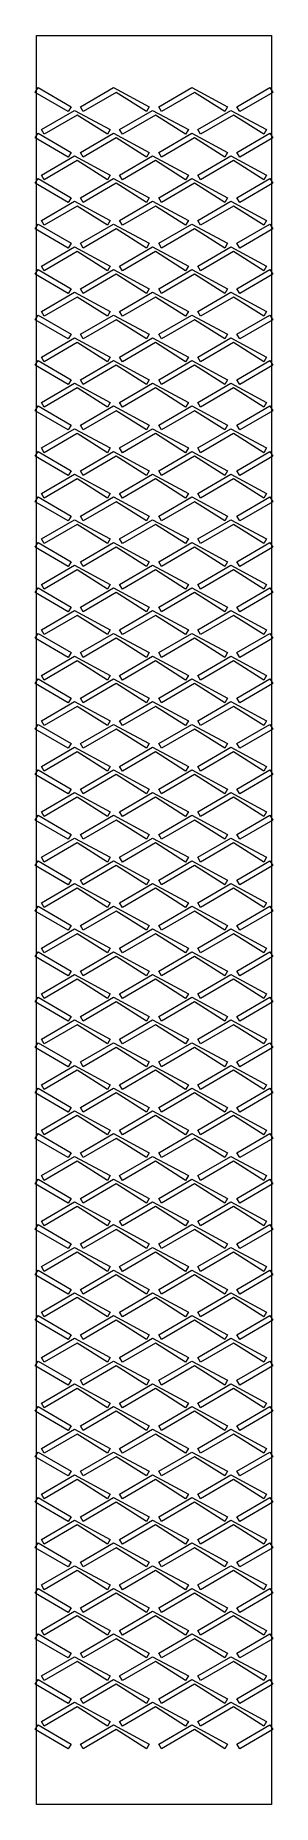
# Model space of a CAD drawing. Header units: metres. Extents: x 0 to 22, y 0 to 162.
import ezdxf

# ---------------------------------------------------------------- set-up
doc = ezdxf.new("R2010")
doc.units = ezdxf.units.M
doc.layers.add('TOP', color=1, linetype='Continuous', lineweight=0)

msp = doc.modelspace()

# ---------------------------------------------------------------- linework, layer by layer
at = {"layer": 'TOP'}
for p, q in [((-0.13, 156.78), (0.13, 157.22)), ((0.13, 157.22), (3.16, 155.46)), ((4.02, 155.46), (7.05, 157.22)), ((7.05, 157.22), (10.34, 155.46)), ((11.2, 155.46), (14.23, 157.22)), ((14.23, 157.22), (17.52, 155.46)), ((18.38, 155.46), (21.41, 157.22)), ((21.41, 157.22), (21.67, 156.78)), ((2.9, 155.02), (-0.13, 156.78)), ((7.31, 156.78), (4.28, 155.02)), ((10.08, 155.02), (7.31, 156.78)), ((14.49, 156.78), (11.46, 155.02)), ((17.26, 155.02), (14.49, 156.78)), ((21.67, 156.78), (18.64, 155.02)), ((0.43, 153.38), (3.46, 155.13)), ((3.72, 154.7), (0.69, 152.94)), ((3.16, 155.46), (2.9, 155.02)), ((3.46, 155.13), (6.75, 153.38)), ((6.49, 152.94), (3.72, 154.7)), ((4.28, 155.02), (4.02, 155.46)), ((7.61, 153.38), (10.64, 155.13)), ((10.9, 154.7), (7.87, 152.94)), ((10.34, 155.46), (10.08, 155.02)), ((10.64, 155.13), (13.93, 153.38)), ((13.67, 152.94), (10.9, 154.7)), ((11.46, 155.02), (11.2, 155.46)), ((14.79, 153.38), (17.82, 155.13)), ((18.08, 154.7), (15.05, 152.94)), ((17.52, 155.46), (17.26, 155.02)), ((17.82, 155.13), (21.11, 153.38)), ((20.85, 152.94), (18.08, 154.7)), ((18.64, 155.02), (18.38, 155.46)), ((-0.13, 152.62), (0.13, 153.05)), ((2.9, 150.86), (-0.13, 152.62)), ((0.13, 153.05), (3.16, 151.29)), ((0.69, 152.94), (0.43, 153.38)), ((4.02, 151.29), (7.05, 153.05)), ((7.31, 152.62), (4.28, 150.86)), ((6.75, 153.38), (6.49, 152.94)), ((7.05, 153.05), (10.34, 151.29)), ((10.08, 150.86), (7.31, 152.62)), ((7.87, 152.94), (7.61, 153.38)), ((11.2, 151.29), (14.23, 153.05)), ((14.49, 152.62), (11.46, 150.86)), ((13.93, 153.38), (13.67, 152.94)), ((14.23, 153.05), (17.52, 151.29)), ((17.26, 150.86), (14.49, 152.62)), ((15.05, 152.94), (14.79, 153.38)), ((18.38, 151.29), (21.41, 153.05)), ((21.67, 152.62), (18.64, 150.86)), ((21.11, 153.38), (20.85, 152.94)), ((21.41, 153.05), (21.67, 152.62)), ((0.43, 149.21), (3.46, 150.97)), ((3.16, 151.29), (2.9, 150.86)), ((3.46, 150.97), (6.75, 149.21)), ((4.28, 150.86), (4.02, 151.29)), ((7.61, 149.21), (10.64, 150.97)), ((10.34, 151.29), (10.08, 150.86)), ((10.64, 150.97), (13.93, 149.21)), ((11.46, 150.86), (11.2, 151.29)), ((14.79, 149.21), (17.82, 150.97)), ((17.52, 151.29), (17.26, 150.86)), ((17.82, 150.97), (21.11, 149.21)), ((18.64, 150.86), (18.38, 151.29)), ((0.69, 148.78), (0.43, 149.21)), ((3.72, 150.54), (0.69, 148.78)), ((6.49, 148.78), (3.72, 150.54)), ((6.75, 149.21), (6.49, 148.78)), ((7.87, 148.78), (7.61, 149.21)), ((10.9, 150.54), (7.87, 148.78)), ((13.67, 148.78), (10.9, 150.54)), ((13.93, 149.21), (13.67, 148.78)), ((15.05, 148.78), (14.79, 149.21)), ((18.08, 150.54), (15.05, 148.78)), ((20.85, 148.78), (18.08, 150.54)), ((21.11, 149.21), (20.85, 148.78)), ((-0.13, 148.46), (0.13, 148.89)), ((2.9, 146.7), (-0.13, 148.46)), ((0.13, 148.89), (3.16, 147.13)), ((4.02, 147.13), (7.05, 148.89)), ((7.31, 148.46), (4.28, 146.7)), ((7.05, 148.89), (10.34, 147.13)), ((10.08, 146.7), (7.31, 148.46)), ((11.2, 147.13), (14.23, 148.89)), ((14.49, 148.46), (11.46, 146.7)), ((14.23, 148.89), (17.52, 147.13)), ((17.26, 146.7), (14.49, 148.46)), ((18.38, 147.13), (21.41, 148.89)), ((21.67, 148.46), (18.64, 146.7)), ((21.41, 148.89), (21.67, 148.46)), ((0.43, 145.05), (3.46, 146.81)), ((3.72, 146.37), (0.69, 144.61)), ((3.16, 147.13), (2.9, 146.7)), ((3.46, 146.81), (6.75, 145.05)), ((6.49, 144.61), (3.72, 146.37)), ((4.28, 146.7), (4.02, 147.13)), ((7.61, 145.05), (10.64, 146.81)), ((10.9, 146.37), (7.87, 144.61)), ((10.34, 147.13), (10.08, 146.7)), ((10.64, 146.81), (13.93, 145.05)), ((13.67, 144.61), (10.9, 146.37)), ((11.46, 146.7), (11.2, 147.13)), ((14.79, 145.05), (17.82, 146.81)), ((18.08, 146.37), (15.05, 144.61)), ((17.52, 147.13), (17.26, 146.7)), ((17.82, 146.81), (21.11, 145.05)), ((20.85, 144.61), (18.08, 146.37)), ((18.64, 146.7), (18.38, 147.13)), ((-0.13, 144.29), (0.13, 144.72)), ((2.9, 142.53), (-0.13, 144.29)), ((0.13, 144.72), (3.16, 142.96)), ((0.69, 144.61), (0.43, 145.05)), ((4.02, 142.96), (7.05, 144.72)), ((7.31, 144.29), (4.28, 142.53)), ((6.75, 145.05), (6.49, 144.61)), ((7.05, 144.72), (10.34, 142.96)), ((10.08, 142.53), (7.31, 144.29)), ((7.87, 144.61), (7.61, 145.05)), ((11.2, 142.96), (14.23, 144.72)), ((14.49, 144.29), (11.46, 142.53)), ((13.93, 145.05), (13.67, 144.61)), ((14.23, 144.72), (17.52, 142.96)), ((17.26, 142.53), (14.49, 144.29)), ((15.05, 144.61), (14.79, 145.05)), ((18.38, 142.96), (21.41, 144.72)), ((21.67, 144.29), (18.64, 142.53)), ((21.11, 145.05), (20.85, 144.61)), ((21.41, 144.72), (21.67, 144.29)), ((0.43, 140.88), (3.46, 142.64)), ((3.16, 142.96), (2.9, 142.53)), ((3.46, 142.64), (6.75, 140.88)), ((4.28, 142.53), (4.02, 142.96)), ((7.61, 140.88), (10.64, 142.64)), ((10.34, 142.96), (10.08, 142.53)), ((10.64, 142.64), (13.93, 140.88)), ((11.46, 142.53), (11.2, 142.96)), ((14.79, 140.88), (17.82, 142.64)), ((17.52, 142.96), (17.26, 142.53)), ((17.82, 142.64), (21.11, 140.88)), ((18.64, 142.53), (18.38, 142.96)), ((3.72, 142.21), (0.69, 140.45)), ((6.49, 140.45), (3.72, 142.21)), ((10.9, 142.21), (7.87, 140.45)), ((13.67, 140.45), (10.9, 142.21)), ((18.08, 142.21), (15.05, 140.45)), ((20.85, 140.45), (18.08, 142.21)), ((-0.13, 140.13), (0.13, 140.56)), ((2.9, 138.37), (-0.13, 140.13)), ((0.13, 140.56), (3.16, 138.8)), ((0.69, 140.45), (0.43, 140.88)), ((4.02, 138.8), (7.05, 140.56)), ((7.31, 140.13), (4.28, 138.37)), ((6.75, 140.88), (6.49, 140.45)), ((7.05, 140.56), (10.34, 138.8)), ((10.08, 138.37), (7.31, 140.13)), ((7.87, 140.45), (7.61, 140.88)), ((11.2, 138.8), (14.23, 140.56)), ((14.49, 140.13), (11.46, 138.37)), ((13.93, 140.88), (13.67, 140.45)), ((14.23, 140.56), (17.52, 138.8)), ((17.26, 138.37), (14.49, 140.13)), ((15.05, 140.45), (14.79, 140.88)), ((18.38, 138.8), (21.41, 140.56)), ((21.67, 140.13), (18.64, 138.37)), ((21.11, 140.88), (20.85, 140.45)), ((21.41, 140.56), (21.67, 140.13)), ((0.43, 136.72), (3.46, 138.48)), ((3.72, 138.04), (0.69, 136.29)), ((3.16, 138.8), (2.9, 138.37)), ((3.46, 138.48), (6.75, 136.72)), ((6.49, 136.29), (3.72, 138.04)), ((4.28, 138.37), (4.02, 138.8)), ((7.61, 136.72), (10.64, 138.48)), ((10.9, 138.04), (7.87, 136.29)), ((10.34, 138.8), (10.08, 138.37)), ((10.64, 138.48), (13.93, 136.72)), ((13.67, 136.29), (10.9, 138.04)), ((11.46, 138.37), (11.2, 138.8)), ((14.79, 136.72), (17.82, 138.48)), ((18.08, 138.04), (15.05, 136.29)), ((17.52, 138.8), (17.26, 138.37)), ((17.82, 138.48), (21.11, 136.72)), ((20.85, 136.29), (18.08, 138.04)), ((18.64, 138.37), (18.38, 138.8)), ((-0.13, 135.96), (0.13, 136.39)), ((0.13, 136.39), (3.16, 134.64)), ((0.69, 136.29), (0.43, 136.72)), ((4.02, 134.64), (7.05, 136.39)), ((6.75, 136.72), (6.49, 136.29)), ((7.05, 136.39), (10.34, 134.64)), ((7.87, 136.29), (7.61, 136.72)), ((11.2, 134.64), (14.23, 136.39)), ((13.93, 136.72), (13.67, 136.29)), ((14.23, 136.39), (17.52, 134.64)), ((15.05, 136.29), (14.79, 136.72)), ((18.38, 134.64), (21.41, 136.39)), ((21.11, 136.72), (20.85, 136.29)), ((21.41, 136.39), (21.67, 135.96)), ((2.9, 134.2), (-0.13, 135.96)), ((3.16, 134.64), (2.9, 134.2)), ((4.28, 134.2), (4.02, 134.64)), ((7.31, 135.96), (4.28, 134.2)), ((10.08, 134.2), (7.31, 135.96)), ((10.34, 134.64), (10.08, 134.2)), ((11.46, 134.2), (11.2, 134.64)), ((14.49, 135.96), (11.46, 134.2)), ((17.26, 134.2), (14.49, 135.96)), ((17.52, 134.64), (17.26, 134.2)), ((18.64, 134.2), (18.38, 134.64)), ((21.67, 135.96), (18.64, 134.2)), ((0.43, 132.55), (3.46, 134.31)), ((3.72, 133.88), (0.69, 132.12)), ((3.46, 134.31), (6.75, 132.55)), ((6.49, 132.12), (3.72, 133.88)), ((7.61, 132.55), (10.64, 134.31)), ((10.9, 133.88), (7.87, 132.12)), ((10.64, 134.31), (13.93, 132.55)), ((13.67, 132.12), (10.9, 133.88)), ((14.79, 132.55), (17.82, 134.31)), ((18.08, 133.88), (15.05, 132.12)), ((17.82, 134.31), (21.11, 132.55)), ((20.85, 132.12), (18.08, 133.88)), ((-0.13, 131.8), (0.13, 132.23)), ((2.9, 130.04), (-0.13, 131.8)), ((0.13, 132.23), (3.16, 130.47)), ((0.69, 132.12), (0.43, 132.55)), ((4.02, 130.47), (7.05, 132.23)), ((7.31, 131.8), (4.28, 130.04)), ((6.75, 132.55), (6.49, 132.12)), ((7.05, 132.23), (10.34, 130.47)), ((10.08, 130.04), (7.31, 131.8)), ((7.87, 132.12), (7.61, 132.55)), ((11.2, 130.47), (14.23, 132.23)), ((14.49, 131.8), (11.46, 130.04)), ((13.93, 132.55), (13.67, 132.12)), ((14.23, 132.23), (17.52, 130.47)), ((17.26, 130.04), (14.49, 131.8)), ((15.05, 132.12), (14.79, 132.55)), ((18.38, 130.47), (21.41, 132.23)), ((21.67, 131.8), (18.64, 130.04)), ((21.11, 132.55), (20.85, 132.12)), ((21.41, 132.23), (21.67, 131.8)), ((0.43, 128.39), (3.46, 130.15)), ((3.72, 129.72), (0.69, 127.96)), ((3.16, 130.47), (2.9, 130.04)), ((3.46, 130.15), (6.75, 128.39)), ((6.49, 127.96), (3.72, 129.72)), ((4.28, 130.04), (4.02, 130.47)), ((7.61, 128.39), (10.64, 130.15)), ((10.9, 129.72), (7.87, 127.96)), ((10.34, 130.47), (10.08, 130.04)), ((10.64, 130.15), (13.93, 128.39)), ((13.67, 127.96), (10.9, 129.72)), ((11.46, 130.04), (11.2, 130.47)), ((14.79, 128.39), (17.82, 130.15)), ((18.08, 129.72), (15.05, 127.96)), ((17.52, 130.47), (17.26, 130.04)), ((17.82, 130.15), (21.11, 128.39)), ((20.85, 127.96), (18.08, 129.72)), ((18.64, 130.04), (18.38, 130.47)), ((-0.13, 127.63), (0.13, 128.07)), ((0.13, 128.07), (3.16, 126.31)), ((0.69, 127.96), (0.43, 128.39)), ((4.02, 126.31), (7.05, 128.07)), ((6.75, 128.39), (6.49, 127.96)), ((7.05, 128.07), (10.34, 126.31)), ((7.87, 127.96), (7.61, 128.39)), ((11.2, 126.31), (14.23, 128.07)), ((13.93, 128.39), (13.67, 127.96)), ((14.23, 128.07), (17.52, 126.31)), ((15.05, 127.96), (14.79, 128.39)), ((18.38, 126.31), (21.41, 128.07)), ((21.11, 128.39), (20.85, 127.96)), ((21.41, 128.07), (21.67, 127.63)), ((2.9, 125.87), (-0.13, 127.63)), ((7.31, 127.63), (4.28, 125.87)), ((10.08, 125.87), (7.31, 127.63)), ((14.49, 127.63), (11.46, 125.87)), ((17.26, 125.87), (14.49, 127.63)), ((21.67, 127.63), (18.64, 125.87)), ((0.43, 124.22), (3.46, 125.98)), ((3.72, 125.55), (0.69, 123.79)), ((3.16, 126.31), (2.9, 125.87)), ((3.46, 125.98), (6.75, 124.22)), ((6.49, 123.79), (3.72, 125.55)), ((4.28, 125.87), (4.02, 126.31)), ((7.61, 124.22), (10.64, 125.98)), ((10.9, 125.55), (7.87, 123.79)), ((10.34, 126.31), (10.08, 125.87)), ((10.64, 125.98), (13.93, 124.22)), ((13.67, 123.79), (10.9, 125.55)), ((11.46, 125.87), (11.2, 126.31)), ((14.79, 124.22), (17.82, 125.98)), ((18.08, 125.55), (15.05, 123.79)), ((17.52, 126.31), (17.26, 125.87)), ((17.82, 125.98), (21.11, 124.22)), ((20.85, 123.79), (18.08, 125.55)), ((18.64, 125.87), (18.38, 126.31)), ((-0.13, 123.47), (0.13, 123.9)), ((2.9, 121.71), (-0.13, 123.47)), ((0.13, 123.9), (3.16, 122.14)), ((0.69, 123.79), (0.43, 124.22)), ((4.02, 122.14), (7.05, 123.9)), ((7.31, 123.47), (4.28, 121.71)), ((6.75, 124.22), (6.49, 123.79)), ((7.05, 123.9), (10.34, 122.14)), ((10.08, 121.71), (7.31, 123.47)), ((7.87, 123.79), (7.61, 124.22)), ((11.2, 122.14), (14.23, 123.9)), ((14.49, 123.47), (11.46, 121.71)), ((13.93, 124.22), (13.67, 123.79)), ((14.23, 123.9), (17.52, 122.14)), ((17.26, 121.71), (14.49, 123.47)), ((15.05, 123.79), (14.79, 124.22)), ((18.38, 122.14), (21.41, 123.9)), ((21.67, 123.47), (18.64, 121.71)), ((21.11, 124.22), (20.85, 123.79)), ((21.41, 123.9), (21.67, 123.47)), ((0.43, 120.06), (3.46, 121.82)), ((3.16, 122.14), (2.9, 121.71)), ((3.46, 121.82), (6.75, 120.06)), ((4.28, 121.71), (4.02, 122.14)), ((7.61, 120.06), (10.64, 121.82)), ((10.34, 122.14), (10.08, 121.71)), ((10.64, 121.82), (13.93, 120.06)), ((11.46, 121.71), (11.2, 122.14)), ((14.79, 120.06), (17.82, 121.82)), ((17.52, 122.14), (17.26, 121.71)), ((17.82, 121.82), (21.11, 120.06)), ((18.64, 121.71), (18.38, 122.14)), ((0.69, 119.63), (0.43, 120.06)), ((3.72, 121.39), (0.69, 119.63)), ((6.49, 119.63), (3.72, 121.39)), ((6.75, 120.06), (6.49, 119.63)), ((7.87, 119.63), (7.61, 120.06)), ((10.9, 121.39), (7.87, 119.63)), ((13.67, 119.63), (10.9, 121.39)), ((13.93, 120.06), (13.67, 119.63)), ((15.05, 119.63), (14.79, 120.06)), ((18.08, 121.39), (15.05, 119.63)), ((20.85, 119.63), (18.08, 121.39)), ((21.11, 120.06), (20.85, 119.63)), ((-0.13, 119.3), (0.13, 119.74)), ((2.9, 117.55), (-0.13, 119.3)), ((0.13, 119.74), (3.16, 117.98)), ((4.02, 117.98), (7.05, 119.74)), ((7.31, 119.3), (4.28, 117.55)), ((7.05, 119.74), (10.34, 117.98)), ((10.08, 117.55), (7.31, 119.3)), ((11.2, 117.98), (14.23, 119.74)), ((14.49, 119.3), (11.46, 117.55)), ((14.23, 119.74), (17.52, 117.98)), ((17.26, 117.55), (14.49, 119.3)), ((18.38, 117.98), (21.41, 119.74)), ((21.67, 119.3), (18.64, 117.55)), ((21.41, 119.74), (21.67, 119.3)), ((0.43, 115.9), (3.46, 117.65)), ((3.72, 117.22), (0.69, 115.46)), ((3.16, 117.98), (2.9, 117.55)), ((3.46, 117.65), (6.75, 115.9)), ((6.49, 115.46), (3.72, 117.22)), ((4.28, 117.55), (4.02, 117.98)), ((7.61, 115.9), (10.64, 117.65)), ((10.9, 117.22), (7.87, 115.46)), ((10.34, 117.98), (10.08, 117.55)), ((10.64, 117.65), (13.93, 115.9)), ((13.67, 115.46), (10.9, 117.22)), ((11.46, 117.55), (11.2, 117.98)), ((14.79, 115.9), (17.82, 117.65)), ((18.08, 117.22), (15.05, 115.46)), ((17.52, 117.98), (17.26, 117.55)), ((17.82, 117.65), (21.11, 115.9)), ((20.85, 115.46), (18.08, 117.22)), ((18.64, 117.55), (18.38, 117.98)), ((-0.13, 115.14), (0.13, 115.57)), ((2.9, 113.38), (-0.13, 115.14)), ((0.13, 115.57), (3.16, 113.81)), ((0.69, 115.46), (0.43, 115.9)), ((4.02, 113.81), (7.05, 115.57)), ((7.31, 115.14), (4.28, 113.38)), ((6.75, 115.9), (6.49, 115.46)), ((7.05, 115.57), (10.34, 113.81)), ((10.08, 113.38), (7.31, 115.14)), ((7.87, 115.46), (7.61, 115.9)), ((11.2, 113.81), (14.23, 115.57)), ((14.49, 115.14), (11.46, 113.38)), ((13.93, 115.9), (13.67, 115.46)), ((14.23, 115.57), (17.52, 113.81)), ((17.26, 113.38), (14.49, 115.14)), ((15.05, 115.46), (14.79, 115.9)), ((18.38, 113.81), (21.41, 115.57)), ((21.67, 115.14), (18.64, 113.38)), ((21.11, 115.9), (20.85, 115.46)), ((21.41, 115.57), (21.67, 115.14)), ((0.43, 111.73), (3.46, 113.49)), ((3.16, 113.81), (2.9, 113.38)), ((3.46, 113.49), (6.75, 111.73)), ((4.28, 113.38), (4.02, 113.81)), ((7.61, 111.73), (10.64, 113.49)), ((10.34, 113.81), (10.08, 113.38)), ((10.64, 113.49), (13.93, 111.73)), ((11.46, 113.38), (11.2, 113.81)), ((14.79, 111.73), (17.82, 113.49)), ((17.52, 113.81), (17.26, 113.38)), ((17.82, 113.49), (21.11, 111.73)), ((18.64, 113.38), (18.38, 113.81)), ((3.72, 113.06), (0.69, 111.3)), ((6.49, 111.3), (3.72, 113.06)), ((10.9, 113.06), (7.87, 111.3)), ((13.67, 111.3), (10.9, 113.06)), ((18.08, 113.06), (15.05, 111.3)), ((20.85, 111.3), (18.08, 113.06)), ((-0.13, 110.98), (0.13, 111.41)), ((2.9, 109.22), (-0.13, 110.98)), ((0.13, 111.41), (3.16, 109.65)), ((0.69, 111.3), (0.43, 111.73)), ((4.02, 109.65), (7.05, 111.41)), ((7.31, 110.98), (4.28, 109.22)), ((6.75, 111.73), (6.49, 111.3)), ((7.05, 111.41), (10.34, 109.65)), ((10.08, 109.22), (7.31, 110.98)), ((7.87, 111.3), (7.61, 111.73)), ((11.2, 109.65), (14.23, 111.41)), ((14.49, 110.98), (11.46, 109.22)), ((13.93, 111.73), (13.67, 111.3)), ((14.23, 111.41), (17.52, 109.65)), ((17.26, 109.22), (14.49, 110.98)), ((15.05, 111.3), (14.79, 111.73)), ((18.38, 109.65), (21.41, 111.41)), ((21.67, 110.98), (18.64, 109.22)), ((21.11, 111.73), (20.85, 111.3)), ((21.41, 111.41), (21.67, 110.98)), ((0.43, 107.57), (3.46, 109.33)), ((3.72, 108.89), (0.69, 107.13)), ((3.16, 109.65), (2.9, 109.22)), ((3.46, 109.33), (6.75, 107.57)), ((6.49, 107.13), (3.72, 108.89)), ((4.28, 109.22), (4.02, 109.65)), ((7.61, 107.57), (10.64, 109.33)), ((10.9, 108.89), (7.87, 107.13)), ((10.34, 109.65), (10.08, 109.22)), ((10.64, 109.33), (13.93, 107.57)), ((13.67, 107.13), (10.9, 108.89)), ((11.46, 109.22), (11.2, 109.65)), ((14.79, 107.57), (17.82, 109.33)), ((18.08, 108.89), (15.05, 107.13)), ((17.52, 109.65), (17.26, 109.22)), ((17.82, 109.33), (21.11, 107.57)), ((20.85, 107.13), (18.08, 108.89)), ((18.64, 109.22), (18.38, 109.65)), ((-0.13, 106.81), (0.13, 107.24)), ((0.13, 107.24), (3.16, 105.48)), ((0.69, 107.13), (0.43, 107.57)), ((4.02, 105.48), (7.05, 107.24)), ((6.75, 107.57), (6.49, 107.13)), ((7.05, 107.24), (10.34, 105.48)), ((7.87, 107.13), (7.61, 107.57)), ((11.2, 105.48), (14.23, 107.24)), ((13.93, 107.57), (13.67, 107.13)), ((14.23, 107.24), (17.52, 105.48)), ((15.05, 107.13), (14.79, 107.57)), ((18.38, 105.48), (21.41, 107.24)), ((21.11, 107.57), (20.85, 107.13)), ((21.41, 107.24), (21.67, 106.81)), ((2.9, 105.05), (-0.13, 106.81)), ((3.16, 105.48), (2.9, 105.05)), ((4.28, 105.05), (4.02, 105.48)), ((7.31, 106.81), (4.28, 105.05)), ((10.08, 105.05), (7.31, 106.81)), ((10.34, 105.48), (10.08, 105.05)), ((11.46, 105.05), (11.2, 105.48)), ((14.49, 106.81), (11.46, 105.05)), ((17.26, 105.05), (14.49, 106.81)), ((17.52, 105.48), (17.26, 105.05)), ((18.64, 105.05), (18.38, 105.48)), ((21.67, 106.81), (18.64, 105.05)), ((0.43, 103.4), (3.46, 105.16)), ((3.72, 104.73), (0.69, 102.97)), ((3.46, 105.16), (6.75, 103.4)), ((6.49, 102.97), (3.72, 104.73)), ((7.61, 103.4), (10.64, 105.16)), ((10.9, 104.73), (7.87, 102.97)), ((10.64, 105.16), (13.93, 103.4)), ((13.67, 102.97), (10.9, 104.73)), ((14.79, 103.4), (17.82, 105.16)), ((18.08, 104.73), (15.05, 102.97)), ((17.82, 105.16), (21.11, 103.4)), ((20.85, 102.97), (18.08, 104.73)), ((-0.13, 102.65), (0.13, 103.08)), ((2.9, 100.89), (-0.13, 102.65)), ((0.13, 103.08), (3.16, 101.32)), ((0.69, 102.97), (0.43, 103.4)), ((4.02, 101.32), (7.05, 103.08)), ((7.31, 102.65), (4.28, 100.89)), ((6.75, 103.4), (6.49, 102.97)), ((7.05, 103.08), (10.34, 101.32)), ((10.08, 100.89), (7.31, 102.65)), ((7.87, 102.97), (7.61, 103.4)), ((11.2, 101.32), (14.23, 103.08)), ((14.49, 102.65), (11.46, 100.89)), ((13.93, 103.4), (13.67, 102.97)), ((14.23, 103.08), (17.52, 101.32)), ((17.26, 100.89), (14.49, 102.65)), ((15.05, 102.97), (14.79, 103.4)), ((18.38, 101.32), (21.41, 103.08)), ((21.67, 102.65), (18.64, 100.89)), ((21.11, 103.4), (20.85, 102.97)), ((21.41, 103.08), (21.67, 102.65)), ((0.43, 99.24), (3.46, 101)), ((3.72, 100.56), (0.69, 98.81)), ((3.16, 101.32), (2.9, 100.89)), ((3.46, 101), (6.75, 99.24)), ((6.49, 98.81), (3.72, 100.56)), ((4.28, 100.89), (4.02, 101.32)), ((7.61, 99.24), (10.64, 101)), ((10.9, 100.56), (7.87, 98.81)), ((10.34, 101.32), (10.08, 100.89)), ((10.64, 101), (13.93, 99.24)), ((13.67, 98.81), (10.9, 100.56)), ((11.46, 100.89), (11.2, 101.32)), ((14.79, 99.24), (17.82, 101)), ((18.08, 100.56), (15.05, 98.81)), ((17.52, 101.32), (17.26, 100.89)), ((17.82, 101), (21.11, 99.24)), ((20.85, 98.81), (18.08, 100.56)), ((18.64, 100.89), (18.38, 101.32)), ((-0.13, 98.48), (0.13, 98.91)), ((0.13, 98.91), (3.16, 97.16)), ((0.69, 98.81), (0.43, 99.24)), ((4.02, 97.16), (7.05, 98.91)), ((6.75, 99.24), (6.49, 98.81)), ((7.05, 98.91), (10.34, 97.16)), ((7.87, 98.81), (7.61, 99.24)), ((11.2, 97.16), (14.23, 98.91)), ((13.93, 99.24), (13.67, 98.81)), ((14.23, 98.91), (17.52, 97.16)), ((15.05, 98.81), (14.79, 99.24)), ((18.38, 97.16), (21.41, 98.91)), ((21.11, 99.24), (20.85, 98.81)), ((21.41, 98.91), (21.67, 98.48)), ((2.9, 96.72), (-0.13, 98.48)), ((7.31, 98.48), (4.28, 96.72)), ((10.08, 96.72), (7.31, 98.48)), ((14.49, 98.48), (11.46, 96.72)), ((17.26, 96.72), (14.49, 98.48)), ((21.67, 98.48), (18.64, 96.72)), ((0.43, 95.07), (3.46, 96.83)), ((3.72, 96.4), (0.69, 94.64)), ((3.16, 97.16), (2.9, 96.72)), ((3.46, 96.83), (6.75, 95.07)), ((6.49, 94.64), (3.72, 96.4)), ((4.28, 96.72), (4.02, 97.16)), ((7.61, 95.07), (10.64, 96.83)), ((10.9, 96.4), (7.87, 94.64)), ((10.34, 97.16), (10.08, 96.72)), ((10.64, 96.83), (13.93, 95.07)), ((13.67, 94.64), (10.9, 96.4)), ((11.46, 96.72), (11.2, 97.16)), ((14.79, 95.07), (17.82, 96.83)), ((18.08, 96.4), (15.05, 94.64)), ((17.52, 97.16), (17.26, 96.72)), ((17.82, 96.83), (21.11, 95.07)), ((20.85, 94.64), (18.08, 96.4)), ((18.64, 96.72), (18.38, 97.16)), ((-0.13, 94.32), (0.13, 94.75)), ((2.9, 92.56), (-0.13, 94.32)), ((0.13, 94.75), (3.16, 92.99)), ((0.69, 94.64), (0.43, 95.07)), ((4.02, 92.99), (7.05, 94.75)), ((7.31, 94.32), (4.28, 92.56)), ((6.75, 95.07), (6.49, 94.64)), ((7.05, 94.75), (10.34, 92.99)), ((10.08, 92.56), (7.31, 94.32)), ((7.87, 94.64), (7.61, 95.07)), ((11.2, 92.99), (14.23, 94.75)), ((14.49, 94.32), (11.46, 92.56)), ((13.93, 95.07), (13.67, 94.64)), ((14.23, 94.75), (17.52, 92.99)), ((17.26, 92.56), (14.49, 94.32)), ((15.05, 94.64), (14.79, 95.07)), ((18.38, 92.99), (21.41, 94.75)), ((21.67, 94.32), (18.64, 92.56)), ((21.11, 95.07), (20.85, 94.64)), ((21.41, 94.75), (21.67, 94.32)), ((0.43, 90.91), (3.46, 92.67)), ((3.16, 92.99), (2.9, 92.56)), ((3.46, 92.67), (6.75, 90.91)), ((4.28, 92.56), (4.02, 92.99)), ((7.61, 90.91), (10.64, 92.67)), ((10.34, 92.99), (10.08, 92.56)), ((10.64, 92.67), (13.93, 90.91)), ((11.46, 92.56), (11.2, 92.99)), ((14.79, 90.91), (17.82, 92.67)), ((17.52, 92.99), (17.26, 92.56)), ((17.82, 92.67), (21.11, 90.91)), ((18.64, 92.56), (18.38, 92.99)), ((0.69, 90.48), (0.43, 90.91)), ((3.72, 92.24), (0.69, 90.48)), ((6.49, 90.48), (3.72, 92.24)), ((6.75, 90.91), (6.49, 90.48)), ((7.87, 90.48), (7.61, 90.91)), ((10.9, 92.24), (7.87, 90.48)), ((13.67, 90.48), (10.9, 92.24)), ((13.93, 90.91), (13.67, 90.48)), ((15.05, 90.48), (14.79, 90.91)), ((18.08, 92.24), (15.05, 90.48)), ((20.85, 90.48), (18.08, 92.24)), ((21.11, 90.91), (20.85, 90.48)), ((-0.13, 90.15), (0.13, 90.59)), ((2.9, 88.39), (-0.13, 90.15)), ((0.13, 90.59), (3.16, 88.83)), ((4.02, 88.83), (7.05, 90.59)), ((7.31, 90.15), (4.28, 88.39)), ((7.05, 90.59), (10.34, 88.83)), ((10.08, 88.39), (7.31, 90.15)), ((11.2, 88.83), (14.23, 90.59)), ((14.49, 90.15), (11.46, 88.39)), ((14.23, 90.59), (17.52, 88.83)), ((17.26, 88.39), (14.49, 90.15)), ((18.38, 88.83), (21.41, 90.59)), ((21.67, 90.15), (18.64, 88.39)), ((21.41, 90.59), (21.67, 90.15)), ((0.43, 86.75), (3.46, 88.5)), ((3.72, 88.07), (0.69, 86.31)), ((3.16, 88.83), (2.9, 88.39)), ((3.46, 88.5), (6.75, 86.75)), ((6.49, 86.31), (3.72, 88.07)), ((4.28, 88.39), (4.02, 88.83)), ((7.61, 86.75), (10.64, 88.5)), ((10.9, 88.07), (7.87, 86.31)), ((10.34, 88.83), (10.08, 88.39)), ((10.64, 88.5), (13.93, 86.75)), ((13.67, 86.31), (10.9, 88.07)), ((11.46, 88.39), (11.2, 88.83)), ((14.79, 86.75), (17.82, 88.5)), ((18.08, 88.07), (15.05, 86.31)), ((17.52, 88.83), (17.26, 88.39)), ((17.82, 88.5), (21.11, 86.75)), ((20.85, 86.31), (18.08, 88.07)), ((18.64, 88.39), (18.38, 88.83)), ((-0.13, 85.99), (0.13, 86.42)), ((2.9, 84.23), (-0.13, 85.99)), ((0.13, 86.42), (3.16, 84.66)), ((0.69, 86.31), (0.43, 86.75)), ((4.02, 84.66), (7.05, 86.42)), ((7.31, 85.99), (4.28, 84.23)), ((6.75, 86.75), (6.49, 86.31)), ((7.05, 86.42), (10.34, 84.66)), ((10.08, 84.23), (7.31, 85.99)), ((7.87, 86.31), (7.61, 86.75)), ((11.2, 84.66), (14.23, 86.42)), ((14.49, 85.99), (11.46, 84.23)), ((13.93, 86.75), (13.67, 86.31)), ((14.23, 86.42), (17.52, 84.66)), ((17.26, 84.23), (14.49, 85.99)), ((15.05, 86.31), (14.79, 86.75)), ((18.38, 84.66), (21.41, 86.42)), ((21.67, 85.99), (18.64, 84.23)), ((21.11, 86.75), (20.85, 86.31)), ((21.41, 86.42), (21.67, 85.99)), ((0.43, 82.58), (3.46, 84.34)), ((3.16, 84.66), (2.9, 84.23)), ((3.46, 84.34), (6.75, 82.58)), ((4.28, 84.23), (4.02, 84.66)), ((7.61, 82.58), (10.64, 84.34)), ((10.34, 84.66), (10.08, 84.23)), ((10.64, 84.34), (13.93, 82.58)), ((11.46, 84.23), (11.2, 84.66)), ((14.79, 82.58), (17.82, 84.34)), ((17.52, 84.66), (17.26, 84.23)), ((17.82, 84.34), (21.11, 82.58)), ((18.64, 84.23), (18.38, 84.66)), ((3.72, 83.91), (0.69, 82.15)), ((6.49, 82.15), (3.72, 83.91)), ((10.9, 83.91), (7.87, 82.15)), ((13.67, 82.15), (10.9, 83.91)), ((18.08, 83.91), (15.05, 82.15)), ((20.85, 82.15), (18.08, 83.91)), ((-0.13, 81.82), (0.13, 82.26)), ((2.9, 80.07), (-0.13, 81.82)), ((0.13, 82.26), (3.16, 80.5)), ((0.69, 82.15), (0.43, 82.58)), ((4.02, 80.5), (7.05, 82.26)), ((7.31, 81.82), (4.28, 80.07)), ((6.75, 82.58), (6.49, 82.15)), ((7.05, 82.26), (10.34, 80.5)), ((10.08, 80.07), (7.31, 81.82)), ((7.87, 82.15), (7.61, 82.58)), ((11.2, 80.5), (14.23, 82.26)), ((14.49, 81.82), (11.46, 80.07)), ((13.93, 82.58), (13.67, 82.15)), ((14.23, 82.26), (17.52, 80.5)), ((17.26, 80.07), (14.49, 81.82)), ((15.05, 82.15), (14.79, 82.58)), ((18.38, 80.5), (21.41, 82.26)), ((21.67, 81.82), (18.64, 80.07)), ((21.11, 82.58), (20.85, 82.15)), ((21.41, 82.26), (21.67, 81.82)), ((0.43, 78.42), (3.46, 80.18)), ((3.72, 79.74), (0.69, 77.98)), ((3.16, 80.5), (2.9, 80.07)), ((3.46, 80.18), (6.75, 78.42)), ((6.49, 77.98), (3.72, 79.74)), ((4.28, 80.07), (4.02, 80.5)), ((7.61, 78.42), (10.64, 80.18)), ((10.9, 79.74), (7.87, 77.98)), ((10.34, 80.5), (10.08, 80.07)), ((10.64, 80.18), (13.93, 78.42)), ((13.67, 77.98), (10.9, 79.74)), ((11.46, 80.07), (11.2, 80.5)), ((14.79, 78.42), (17.82, 80.18)), ((18.08, 79.74), (15.05, 77.98)), ((17.52, 80.5), (17.26, 80.07)), ((17.82, 80.18), (21.11, 78.42)), ((20.85, 77.98), (18.08, 79.74)), ((18.64, 80.07), (18.38, 80.5)), ((-0.13, 77.66), (0.13, 78.09)), ((0.13, 78.09), (3.16, 76.33)), ((0.69, 77.98), (0.43, 78.42)), ((4.02, 76.33), (7.05, 78.09)), ((6.75, 78.42), (6.49, 77.98)), ((7.05, 78.09), (10.34, 76.33)), ((7.87, 77.98), (7.61, 78.42)), ((11.2, 76.33), (14.23, 78.09)), ((13.93, 78.42), (13.67, 77.98)), ((14.23, 78.09), (17.52, 76.33)), ((15.05, 77.98), (14.79, 78.42)), ((18.38, 76.33), (21.41, 78.09)), ((21.11, 78.42), (20.85, 77.98)), ((21.41, 78.09), (21.67, 77.66)), ((2.9, 75.9), (-0.13, 77.66)), ((3.16, 76.33), (2.9, 75.9)), ((4.28, 75.9), (4.02, 76.33)), ((7.31, 77.66), (4.28, 75.9)), ((10.08, 75.9), (7.31, 77.66)), ((10.34, 76.33), (10.08, 75.9)), ((11.46, 75.9), (11.2, 76.33)), ((14.49, 77.66), (11.46, 75.9)), ((17.26, 75.9), (14.49, 77.66)), ((17.52, 76.33), (17.26, 75.9)), ((18.64, 75.9), (18.38, 76.33)), ((21.67, 77.66), (18.64, 75.9)), ((0.43, 74.25), (3.46, 76.01)), ((3.72, 75.58), (0.69, 73.82)), ((3.46, 76.01), (6.75, 74.25)), ((6.49, 73.82), (3.72, 75.58)), ((7.61, 74.25), (10.64, 76.01)), ((10.9, 75.58), (7.87, 73.82)), ((10.64, 76.01), (13.93, 74.25)), ((13.67, 73.82), (10.9, 75.58)), ((14.79, 74.25), (17.82, 76.01)), ((18.08, 75.58), (15.05, 73.82)), ((17.82, 76.01), (21.11, 74.25)), ((20.85, 73.82), (18.08, 75.58)), ((-0.13, 73.5), (0.13, 73.93)), ((2.9, 71.74), (-0.13, 73.5)), ((0.13, 73.93), (3.16, 72.17)), ((0.69, 73.82), (0.43, 74.25)), ((4.02, 72.17), (7.05, 73.93)), ((7.31, 73.5), (4.28, 71.74)), ((6.75, 74.25), (6.49, 73.82)), ((7.05, 73.93), (10.34, 72.17)), ((10.08, 71.74), (7.31, 73.5)), ((7.87, 73.82), (7.61, 74.25)), ((11.2, 72.17), (14.23, 73.93)), ((14.49, 73.5), (11.46, 71.74)), ((13.93, 74.25), (13.67, 73.82)), ((14.23, 73.93), (17.52, 72.17)), ((17.26, 71.74), (14.49, 73.5)), ((15.05, 73.82), (14.79, 74.25)), ((18.38, 72.17), (21.41, 73.93)), ((21.67, 73.5), (18.64, 71.74)), ((21.11, 74.25), (20.85, 73.82)), ((21.41, 73.93), (21.67, 73.5)), ((0.43, 70.09), (3.46, 71.85)), ((3.72, 71.41), (0.69, 69.66)), ((3.16, 72.17), (2.9, 71.74)), ((3.46, 71.85), (6.75, 70.09)), ((6.49, 69.66), (3.72, 71.41)), ((4.28, 71.74), (4.02, 72.17)), ((7.61, 70.09), (10.64, 71.85)), ((10.9, 71.41), (7.87, 69.66)), ((10.34, 72.17), (10.08, 71.74)), ((10.64, 71.85), (13.93, 70.09)), ((13.67, 69.66), (10.9, 71.41)), ((11.46, 71.74), (11.2, 72.17)), ((14.79, 70.09), (17.82, 71.85)), ((18.08, 71.41), (15.05, 69.66)), ((17.52, 72.17), (17.26, 71.74)), ((17.82, 71.85), (21.11, 70.09)), ((20.85, 69.66), (18.08, 71.41)), ((18.64, 71.74), (18.38, 72.17)), ((-0.13, 69.33), (0.13, 69.76)), ((0.13, 69.76), (3.16, 68.01)), ((0.69, 69.66), (0.43, 70.09)), ((4.02, 68.01), (7.05, 69.76)), ((6.75, 70.09), (6.49, 69.66)), ((7.05, 69.76), (10.34, 68.01)), ((7.87, 69.66), (7.61, 70.09)), ((11.2, 68.01), (14.23, 69.76)), ((13.93, 70.09), (13.67, 69.66)), ((14.23, 69.76), (17.52, 68.01)), ((15.05, 69.66), (14.79, 70.09)), ((18.38, 68.01), (21.41, 69.76)), ((21.11, 70.09), (20.85, 69.66)), ((21.41, 69.76), (21.67, 69.33)), ((2.9, 67.57), (-0.13, 69.33)), ((7.31, 69.33), (4.28, 67.57)), ((10.08, 67.57), (7.31, 69.33)), ((14.49, 69.33), (11.46, 67.57)), ((17.26, 67.57), (14.49, 69.33)), ((21.67, 69.33), (18.64, 67.57)), ((0.43, 65.92), (3.46, 67.68)), ((3.72, 67.25), (0.69, 65.49)), ((3.16, 68.01), (2.9, 67.57)), ((3.46, 67.68), (6.75, 65.92)), ((6.49, 65.49), (3.72, 67.25)), ((4.28, 67.57), (4.02, 68.01)), ((7.61, 65.92), (10.64, 67.68)), ((10.9, 67.25), (7.87, 65.49)), ((10.34, 68.01), (10.08, 67.57)), ((10.64, 67.68), (13.93, 65.92)), ((13.67, 65.49), (10.9, 67.25)), ((11.46, 67.57), (11.2, 68.01)), ((14.79, 65.92), (17.82, 67.68)), ((18.08, 67.25), (15.05, 65.49)), ((17.52, 68.01), (17.26, 67.57)), ((17.82, 67.68), (21.11, 65.92)), ((20.85, 65.49), (18.08, 67.25)), ((18.64, 67.57), (18.38, 68.01)), ((-0.13, 65.17), (0.13, 65.6)), ((2.9, 63.41), (-0.13, 65.17)), ((0.13, 65.6), (3.16, 63.84)), ((0.69, 65.49), (0.43, 65.92)), ((4.02, 63.84), (7.05, 65.6)), ((7.31, 65.17), (4.28, 63.41)), ((6.75, 65.92), (6.49, 65.49)), ((7.05, 65.6), (10.34, 63.84)), ((10.08, 63.41), (7.31, 65.17)), ((7.87, 65.49), (7.61, 65.92)), ((11.2, 63.84), (14.23, 65.6)), ((14.49, 65.17), (11.46, 63.41)), ((13.93, 65.92), (13.67, 65.49)), ((14.23, 65.6), (17.52, 63.84)), ((17.26, 63.41), (14.49, 65.17)), ((15.05, 65.49), (14.79, 65.92)), ((18.38, 63.84), (21.41, 65.6)), ((21.67, 65.17), (18.64, 63.41)), ((21.11, 65.92), (20.85, 65.49)), ((21.41, 65.6), (21.67, 65.17)), ((0.43, 61.76), (3.46, 63.52)), ((3.16, 63.84), (2.9, 63.41)), ((3.46, 63.52), (6.75, 61.76)), ((4.28, 63.41), (4.02, 63.84)), ((7.61, 61.76), (10.64, 63.52)), ((10.34, 63.84), (10.08, 63.41)), ((10.64, 63.52), (13.93, 61.76)), ((11.46, 63.41), (11.2, 63.84)), ((14.79, 61.76), (17.82, 63.52)), ((17.52, 63.84), (17.26, 63.41)), ((17.82, 63.52), (21.11, 61.76)), ((18.64, 63.41), (18.38, 63.84)), ((0.69, 61.33), (0.43, 61.76)), ((3.72, 63.09), (0.69, 61.33)), ((6.49, 61.33), (3.72, 63.09)), ((6.75, 61.76), (6.49, 61.33)), ((7.87, 61.33), (7.61, 61.76)), ((10.9, 63.09), (7.87, 61.33)), ((13.67, 61.33), (10.9, 63.09)), ((13.93, 61.76), (13.67, 61.33)), ((15.05, 61.33), (14.79, 61.76)), ((18.08, 63.09), (15.05, 61.33)), ((20.85, 61.33), (18.08, 63.09)), ((21.11, 61.76), (20.85, 61.33)), ((-0.13, 61), (0.13, 61.44)), ((2.9, 59.24), (-0.13, 61)), ((0.13, 61.44), (3.16, 59.68)), ((4.02, 59.68), (7.05, 61.44)), ((7.31, 61), (4.28, 59.24)), ((7.05, 61.44), (10.34, 59.68)), ((10.08, 59.24), (7.31, 61)), ((11.2, 59.68), (14.23, 61.44)), ((14.49, 61), (11.46, 59.24)), ((14.23, 61.44), (17.52, 59.68)), ((17.26, 59.24), (14.49, 61)), ((18.38, 59.68), (21.41, 61.44)), ((21.67, 61), (18.64, 59.24)), ((21.41, 61.44), (21.67, 61)), ((0.43, 57.59), (3.46, 59.35)), ((3.72, 58.92), (0.69, 57.16)), ((3.16, 59.68), (2.9, 59.24)), ((3.46, 59.35), (6.75, 57.59)), ((6.49, 57.16), (3.72, 58.92)), ((4.28, 59.24), (4.02, 59.68)), ((7.61, 57.59), (10.64, 59.35)), ((10.9, 58.92), (7.87, 57.16)), ((10.34, 59.68), (10.08, 59.24)), ((10.64, 59.35), (13.93, 57.59)), ((13.67, 57.16), (10.9, 58.92)), ((11.46, 59.24), (11.2, 59.68)), ((14.79, 57.59), (17.82, 59.35)), ((18.08, 58.92), (15.05, 57.16)), ((17.52, 59.68), (17.26, 59.24)), ((17.82, 59.35), (21.11, 57.59)), ((20.85, 57.16), (18.08, 58.92)), ((18.64, 59.24), (18.38, 59.68)), ((-0.13, 56.84), (0.13, 57.27)), ((2.9, 55.08), (-0.13, 56.84)), ((0.13, 57.27), (3.16, 55.51)), ((0.69, 57.16), (0.43, 57.59)), ((4.02, 55.51), (7.05, 57.27)), ((7.31, 56.84), (4.28, 55.08)), ((6.75, 57.59), (6.49, 57.16)), ((7.05, 57.27), (10.34, 55.51)), ((10.08, 55.08), (7.31, 56.84)), ((7.87, 57.16), (7.61, 57.59)), ((11.2, 55.51), (14.23, 57.27)), ((14.49, 56.84), (11.46, 55.08)), ((13.93, 57.59), (13.67, 57.16)), ((14.23, 57.27), (17.52, 55.51)), ((17.26, 55.08), (14.49, 56.84)), ((15.05, 57.16), (14.79, 57.59)), ((18.38, 55.51), (21.41, 57.27)), ((21.67, 56.84), (18.64, 55.08)), ((21.11, 57.59), (20.85, 57.16)), ((21.41, 57.27), (21.67, 56.84)), ((0.43, 53.43), (3.46, 55.19)), ((3.16, 55.51), (2.9, 55.08)), ((3.46, 55.19), (6.75, 53.43)), ((4.28, 55.08), (4.02, 55.51)), ((7.61, 53.43), (10.64, 55.19)), ((10.34, 55.51), (10.08, 55.08)), ((10.64, 55.19), (13.93, 53.43)), ((11.46, 55.08), (11.2, 55.51)), ((14.79, 53.43), (17.82, 55.19)), ((17.52, 55.51), (17.26, 55.08)), ((17.82, 55.19), (21.11, 53.43)), ((18.64, 55.08), (18.38, 55.51)), ((3.72, 54.76), (0.69, 53)), ((6.49, 53), (3.72, 54.76)), ((10.9, 54.76), (7.87, 53)), ((13.67, 53), (10.9, 54.76)), ((18.08, 54.76), (15.05, 53)), ((20.85, 53), (18.08, 54.76)), ((-0.13, 52.67), (0.13, 53.11)), ((2.9, 50.92), (-0.13, 52.67)), ((0.13, 53.11), (3.16, 51.35)), ((0.69, 53), (0.43, 53.43)), ((4.02, 51.35), (7.05, 53.11)), ((7.31, 52.67), (4.28, 50.92)), ((6.75, 53.43), (6.49, 53)), ((7.05, 53.11), (10.34, 51.35)), ((10.08, 50.92), (7.31, 52.67)), ((7.87, 53), (7.61, 53.43)), ((11.2, 51.35), (14.23, 53.11)), ((14.49, 52.67), (11.46, 50.92)), ((13.93, 53.43), (13.67, 53)), ((14.23, 53.11), (17.52, 51.35)), ((17.26, 50.92), (14.49, 52.67)), ((15.05, 53), (14.79, 53.43)), ((18.38, 51.35), (21.41, 53.11)), ((21.67, 52.67), (18.64, 50.92)), ((21.11, 53.43), (20.85, 53)), ((21.41, 53.11), (21.67, 52.67)), ((0.43, 49.27), (3.46, 51.02)), ((3.72, 50.59), (0.69, 48.83)), ((3.16, 51.35), (2.9, 50.92)), ((3.46, 51.02), (6.75, 49.27)), ((6.49, 48.83), (3.72, 50.59)), ((4.28, 50.92), (4.02, 51.35)), ((7.61, 49.27), (10.64, 51.02)), ((10.9, 50.59), (7.87, 48.83)), ((10.34, 51.35), (10.08, 50.92)), ((10.64, 51.02), (13.93, 49.27)), ((13.67, 48.83), (10.9, 50.59)), ((11.46, 50.92), (11.2, 51.35)), ((14.79, 49.27), (17.82, 51.02)), ((18.08, 50.59), (15.05, 48.83)), ((17.52, 51.35), (17.26, 50.92)), ((17.82, 51.02), (21.11, 49.27)), ((20.85, 48.83), (18.08, 50.59)), ((18.64, 50.92), (18.38, 51.35)), ((-0.13, 48.51), (0.13, 48.94)), ((0.13, 48.94), (3.16, 47.18)), ((0.69, 48.83), (0.43, 49.27)), ((4.02, 47.18), (7.05, 48.94)), ((6.75, 49.27), (6.49, 48.83)), ((7.05, 48.94), (10.34, 47.18)), ((7.87, 48.83), (7.61, 49.27)), ((11.2, 47.18), (14.23, 48.94)), ((13.93, 49.27), (13.67, 48.83)), ((14.23, 48.94), (17.52, 47.18)), ((15.05, 48.83), (14.79, 49.27)), ((18.38, 47.18), (21.41, 48.94)), ((21.11, 49.27), (20.85, 48.83)), ((21.41, 48.94), (21.67, 48.51)), ((2.9, 46.75), (-0.13, 48.51)), ((3.16, 47.18), (2.9, 46.75)), ((4.28, 46.75), (4.02, 47.18)), ((7.31, 48.51), (4.28, 46.75)), ((10.08, 46.75), (7.31, 48.51)), ((10.34, 47.18), (10.08, 46.75)), ((11.46, 46.75), (11.2, 47.18)), ((14.49, 48.51), (11.46, 46.75)), ((17.26, 46.75), (14.49, 48.51)), ((17.52, 47.18), (17.26, 46.75)), ((18.64, 46.75), (18.38, 47.18)), ((21.67, 48.51), (18.64, 46.75)), ((0.43, 45.1), (3.46, 46.86)), ((3.72, 46.43), (0.69, 44.67)), ((3.46, 46.86), (6.75, 45.1)), ((6.49, 44.67), (3.72, 46.43)), ((7.61, 45.1), (10.64, 46.86)), ((10.9, 46.43), (7.87, 44.67)), ((10.64, 46.86), (13.93, 45.1)), ((13.67, 44.67), (10.9, 46.43)), ((14.79, 45.1), (17.82, 46.86)), ((18.08, 46.43), (15.05, 44.67)), ((17.82, 46.86), (21.11, 45.1)), ((20.85, 44.67), (18.08, 46.43)), ((-0.13, 44.35), (0.13, 44.78)), ((2.9, 42.59), (-0.13, 44.35)), ((0.13, 44.78), (3.16, 43.02)), ((0.69, 44.67), (0.43, 45.1)), ((4.02, 43.02), (7.05, 44.78)), ((7.31, 44.35), (4.28, 42.59)), ((6.75, 45.1), (6.49, 44.67)), ((7.05, 44.78), (10.34, 43.02)), ((10.08, 42.59), (7.31, 44.35)), ((7.87, 44.67), (7.61, 45.1)), ((11.2, 43.02), (14.23, 44.78)), ((14.49, 44.35), (11.46, 42.59)), ((13.93, 45.1), (13.67, 44.67)), ((14.23, 44.78), (17.52, 43.02)), ((17.26, 42.59), (14.49, 44.35)), ((15.05, 44.67), (14.79, 45.1)), ((18.38, 43.02), (21.41, 44.78)), ((21.67, 44.35), (18.64, 42.59)), ((21.11, 45.1), (20.85, 44.67)), ((21.41, 44.78), (21.67, 44.35)), ((0.43, 40.94), (3.46, 42.7)), ((3.72, 42.26), (0.69, 40.5)), ((3.16, 43.02), (2.9, 42.59)), ((3.46, 42.7), (6.75, 40.94)), ((6.49, 40.5), (3.72, 42.26)), ((4.28, 42.59), (4.02, 43.02)), ((7.61, 40.94), (10.64, 42.7)), ((10.9, 42.26), (7.87, 40.5)), ((10.34, 43.02), (10.08, 42.59)), ((10.64, 42.7), (13.93, 40.94)), ((13.67, 40.5), (10.9, 42.26)), ((11.46, 42.59), (11.2, 43.02)), ((14.79, 40.94), (17.82, 42.7)), ((18.08, 42.26), (15.05, 40.5)), ((17.52, 43.02), (17.26, 42.59)), ((17.82, 42.7), (21.11, 40.94)), ((20.85, 40.5), (18.08, 42.26)), ((18.64, 42.59), (18.38, 43.02)), ((-0.13, 40.18), (0.13, 40.61)), ((0.13, 40.61), (3.16, 38.85)), ((0.69, 40.5), (0.43, 40.94)), ((4.02, 38.85), (7.05, 40.61)), ((6.75, 40.94), (6.49, 40.5)), ((7.05, 40.61), (10.34, 38.85)), ((7.87, 40.5), (7.61, 40.94)), ((11.2, 38.85), (14.23, 40.61)), ((13.93, 40.94), (13.67, 40.5)), ((14.23, 40.61), (17.52, 38.85)), ((15.05, 40.5), (14.79, 40.94)), ((18.38, 38.85), (21.41, 40.61)), ((21.11, 40.94), (20.85, 40.5)), ((21.41, 40.61), (21.67, 40.18)), ((2.9, 38.42), (-0.13, 40.18)), ((7.31, 40.18), (4.28, 38.42)), ((10.08, 38.42), (7.31, 40.18)), ((14.49, 40.18), (11.46, 38.42)), ((17.26, 38.42), (14.49, 40.18)), ((21.67, 40.18), (18.64, 38.42)), ((0.43, 36.77), (3.46, 38.53)), ((3.72, 38.1), (0.69, 36.34)), ((3.16, 38.85), (2.9, 38.42)), ((3.46, 38.53), (6.75, 36.77)), ((6.49, 36.34), (3.72, 38.1)), ((4.28, 38.42), (4.02, 38.85)), ((7.61, 36.77), (10.64, 38.53)), ((10.9, 38.1), (7.87, 36.34)), ((10.34, 38.85), (10.08, 38.42)), ((10.64, 38.53), (13.93, 36.77)), ((13.67, 36.34), (10.9, 38.1)), ((11.46, 38.42), (11.2, 38.85)), ((14.79, 36.77), (17.82, 38.53)), ((18.08, 38.1), (15.05, 36.34)), ((17.52, 38.85), (17.26, 38.42)), ((17.82, 38.53), (21.11, 36.77)), ((20.85, 36.34), (18.08, 38.1)), ((18.64, 38.42), (18.38, 38.85)), ((-0.13, 36.02), (0.13, 36.45)), ((2.9, 34.26), (-0.13, 36.02)), ((0.13, 36.45), (3.16, 34.69)), ((0.69, 36.34), (0.43, 36.77)), ((4.02, 34.69), (7.05, 36.45)), ((7.31, 36.02), (4.28, 34.26)), ((6.75, 36.77), (6.49, 36.34)), ((7.05, 36.45), (10.34, 34.69)), ((10.08, 34.26), (7.31, 36.02)), ((7.87, 36.34), (7.61, 36.77)), ((11.2, 34.69), (14.23, 36.45)), ((14.49, 36.02), (11.46, 34.26)), ((13.93, 36.77), (13.67, 36.34)), ((14.23, 36.45), (17.52, 34.69)), ((17.26, 34.26), (14.49, 36.02)), ((15.05, 36.34), (14.79, 36.77)), ((18.38, 34.69), (21.41, 36.45)), ((21.67, 36.02), (18.64, 34.26)), ((21.11, 36.77), (20.85, 36.34)), ((21.41, 36.45), (21.67, 36.02)), ((0.43, 32.61), (3.46, 34.37)), ((3.16, 34.69), (2.9, 34.26)), ((3.46, 34.37), (6.75, 32.61)), ((4.28, 34.26), (4.02, 34.69)), ((7.61, 32.61), (10.64, 34.37)), ((10.34, 34.69), (10.08, 34.26)), ((10.64, 34.37), (13.93, 32.61)), ((11.46, 34.26), (11.2, 34.69)), ((14.79, 32.61), (17.82, 34.37)), ((17.52, 34.69), (17.26, 34.26)), ((17.82, 34.37), (21.11, 32.61)), ((18.64, 34.26), (18.38, 34.69)), ((0.69, 32.18), (0.43, 32.61)), ((3.72, 33.93), (0.69, 32.18)), ((6.49, 32.18), (3.72, 33.93)), ((6.75, 32.61), (6.49, 32.18)), ((7.87, 32.18), (7.61, 32.61)), ((10.9, 33.93), (7.87, 32.18)), ((13.67, 32.18), (10.9, 33.93)), ((13.93, 32.61), (13.67, 32.18)), ((15.05, 32.18), (14.79, 32.61)), ((18.08, 33.93), (15.05, 32.18)), ((20.85, 32.18), (18.08, 33.93)), ((21.11, 32.61), (20.85, 32.18)), ((-0.13, 31.85), (0.13, 32.28)), ((2.9, 30.09), (-0.13, 31.85)), ((0.13, 32.28), (3.16, 30.53)), ((4.02, 30.53), (7.05, 32.28)), ((7.31, 31.85), (4.28, 30.09)), ((7.05, 32.28), (10.34, 30.53)), ((10.08, 30.09), (7.31, 31.85)), ((11.2, 30.53), (14.23, 32.28)), ((14.49, 31.85), (11.46, 30.09)), ((14.23, 32.28), (17.52, 30.53)), ((17.26, 30.09), (14.49, 31.85)), ((18.38, 30.53), (21.41, 32.28)), ((21.67, 31.85), (18.64, 30.09)), ((21.41, 32.28), (21.67, 31.85)), ((0.43, 28.44), (3.46, 30.2)), ((3.72, 29.77), (0.69, 28.01)), ((3.16, 30.53), (2.9, 30.09)), ((3.46, 30.2), (6.75, 28.44)), ((6.49, 28.01), (3.72, 29.77)), ((4.28, 30.09), (4.02, 30.53)), ((7.61, 28.44), (10.64, 30.2)), ((10.9, 29.77), (7.87, 28.01)), ((10.34, 30.53), (10.08, 30.09)), ((10.64, 30.2), (13.93, 28.44)), ((13.67, 28.01), (10.9, 29.77)), ((11.46, 30.09), (11.2, 30.53)), ((14.79, 28.44), (17.82, 30.2)), ((18.08, 29.77), (15.05, 28.01)), ((17.52, 30.53), (17.26, 30.09)), ((17.82, 30.2), (21.11, 28.44)), ((20.85, 28.01), (18.08, 29.77)), ((18.64, 30.09), (18.38, 30.53)), ((-0.13, 27.69), (0.13, 28.12)), ((2.9, 25.93), (-0.13, 27.69)), ((0.13, 28.12), (3.16, 26.36)), ((0.69, 28.01), (0.43, 28.44)), ((4.02, 26.36), (7.05, 28.12)), ((7.31, 27.69), (4.28, 25.93)), ((6.75, 28.44), (6.49, 28.01)), ((7.05, 28.12), (10.34, 26.36)), ((10.08, 25.93), (7.31, 27.69)), ((7.87, 28.01), (7.61, 28.44)), ((11.2, 26.36), (14.23, 28.12)), ((14.49, 27.69), (11.46, 25.93)), ((13.93, 28.44), (13.67, 28.01)), ((14.23, 28.12), (17.52, 26.36)), ((17.26, 25.93), (14.49, 27.69)), ((15.05, 28.01), (14.79, 28.44)), ((18.38, 26.36), (21.41, 28.12)), ((21.67, 27.69), (18.64, 25.93)), ((21.11, 28.44), (20.85, 28.01)), ((21.41, 28.12), (21.67, 27.69)), ((0.43, 24.28), (3.46, 26.04)), ((3.16, 26.36), (2.9, 25.93)), ((3.46, 26.04), (6.75, 24.28)), ((4.28, 25.93), (4.02, 26.36)), ((7.61, 24.28), (10.64, 26.04)), ((10.34, 26.36), (10.08, 25.93)), ((10.64, 26.04), (13.93, 24.28)), ((11.46, 25.93), (11.2, 26.36)), ((14.79, 24.28), (17.82, 26.04)), ((17.52, 26.36), (17.26, 25.93)), ((17.82, 26.04), (21.11, 24.28)), ((18.64, 25.93), (18.38, 26.36)), ((3.72, 25.61), (0.69, 23.85)), ((6.49, 23.85), (3.72, 25.61)), ((10.9, 25.61), (7.87, 23.85)), ((13.67, 23.85), (10.9, 25.61)), ((18.08, 25.61), (15.05, 23.85)), ((20.85, 23.85), (18.08, 25.61)), ((-0.13, 23.52), (0.13, 23.96)), ((2.9, 21.76), (-0.13, 23.52)), ((0.13, 23.96), (3.16, 22.2)), ((0.69, 23.85), (0.43, 24.28)), ((4.02, 22.2), (7.05, 23.96)), ((7.31, 23.52), (4.28, 21.76)), ((6.75, 24.28), (6.49, 23.85)), ((7.05, 23.96), (10.34, 22.2)), ((10.08, 21.76), (7.31, 23.52)), ((7.87, 23.85), (7.61, 24.28)), ((11.2, 22.2), (14.23, 23.96)), ((14.49, 23.52), (11.46, 21.76)), ((13.93, 24.28), (13.67, 23.85)), ((14.23, 23.96), (17.52, 22.2)), ((17.26, 21.76), (14.49, 23.52)), ((15.05, 23.85), (14.79, 24.28)), ((18.38, 22.2), (21.41, 23.96)), ((21.67, 23.52), (18.64, 21.76)), ((21.11, 24.28), (20.85, 23.85)), ((21.41, 23.96), (21.67, 23.52)), ((0.43, 20.11), (3.46, 21.87)), ((3.72, 21.44), (0.69, 19.68)), ((3.16, 22.2), (2.9, 21.76)), ((3.46, 21.87), (6.75, 20.11)), ((6.49, 19.68), (3.72, 21.44)), ((4.28, 21.76), (4.02, 22.2)), ((7.61, 20.11), (10.64, 21.87)), ((10.9, 21.44), (7.87, 19.68)), ((10.34, 22.2), (10.08, 21.76)), ((10.64, 21.87), (13.93, 20.11)), ((13.67, 19.68), (10.9, 21.44)), ((11.46, 21.76), (11.2, 22.2)), ((14.79, 20.11), (17.82, 21.87)), ((18.08, 21.44), (15.05, 19.68)), ((17.52, 22.2), (17.26, 21.76)), ((17.82, 21.87), (21.11, 20.11)), ((20.85, 19.68), (18.08, 21.44)), ((18.64, 21.76), (18.38, 22.2)), ((-0.13, 19.36), (0.13, 19.79)), ((0.13, 19.79), (3.16, 18.03)), ((0.69, 19.68), (0.43, 20.11)), ((4.02, 18.03), (7.05, 19.79)), ((6.75, 20.11), (6.49, 19.68)), ((7.05, 19.79), (10.34, 18.03)), ((7.87, 19.68), (7.61, 20.11)), ((11.2, 18.03), (14.23, 19.79)), ((13.93, 20.11), (13.67, 19.68)), ((14.23, 19.79), (17.52, 18.03)), ((15.05, 19.68), (14.79, 20.11)), ((18.38, 18.03), (21.41, 19.79)), ((21.11, 20.11), (20.85, 19.68)), ((21.41, 19.79), (21.67, 19.36)), ((2.9, 17.6), (-0.13, 19.36)), ((3.16, 18.03), (2.9, 17.6)), ((4.28, 17.6), (4.02, 18.03)), ((7.31, 19.36), (4.28, 17.6)), ((10.08, 17.6), (7.31, 19.36)), ((10.34, 18.03), (10.08, 17.6)), ((11.46, 17.6), (11.2, 18.03)), ((14.49, 19.36), (11.46, 17.6)), ((17.26, 17.6), (14.49, 19.36)), ((17.52, 18.03), (17.26, 17.6)), ((18.64, 17.6), (18.38, 18.03)), ((21.67, 19.36), (18.64, 17.6)), ((0.43, 15.95), (3.46, 17.71)), ((3.72, 17.28), (0.69, 15.52)), ((3.46, 17.71), (6.75, 15.95)), ((6.49, 15.52), (3.72, 17.28)), ((7.61, 15.95), (10.64, 17.71)), ((10.9, 17.28), (7.87, 15.52)), ((10.64, 17.71), (13.93, 15.95)), ((13.67, 15.52), (10.9, 17.28)), ((14.79, 15.95), (17.82, 17.71)), ((18.08, 17.28), (15.05, 15.52)), ((17.82, 17.71), (21.11, 15.95)), ((20.85, 15.52), (18.08, 17.28)), ((-0.13, 15.19), (0.13, 15.63)), ((2.9, 13.44), (-0.13, 15.19)), ((0.13, 15.63), (3.16, 13.87)), ((0.69, 15.52), (0.43, 15.95)), ((4.02, 13.87), (7.05, 15.63)), ((7.31, 15.19), (4.28, 13.44)), ((6.75, 15.95), (6.49, 15.52)), ((7.05, 15.63), (10.34, 13.87)), ((10.08, 13.44), (7.31, 15.19)), ((7.87, 15.52), (7.61, 15.95)), ((11.2, 13.87), (14.23, 15.63)), ((14.49, 15.19), (11.46, 13.44)), ((13.93, 15.95), (13.67, 15.52)), ((14.23, 15.63), (17.52, 13.87)), ((17.26, 13.44), (14.49, 15.19)), ((15.05, 15.52), (14.79, 15.95)), ((18.38, 13.87), (21.41, 15.63)), ((21.67, 15.19), (18.64, 13.44)), ((21.11, 15.95), (20.85, 15.52)), ((21.41, 15.63), (21.67, 15.19)), ((0.43, 11.79), (3.46, 13.54)), ((3.72, 13.11), (0.69, 11.35)), ((3.16, 13.87), (2.9, 13.44)), ((3.46, 13.54), (6.75, 11.79)), ((6.49, 11.35), (3.72, 13.11)), ((4.28, 13.44), (4.02, 13.87)), ((7.61, 11.79), (10.64, 13.54)), ((10.9, 13.11), (7.87, 11.35)), ((10.34, 13.87), (10.08, 13.44)), ((10.64, 13.54), (13.93, 11.79)), ((13.67, 11.35), (10.9, 13.11)), ((11.46, 13.44), (11.2, 13.87)), ((14.79, 11.79), (17.82, 13.54)), ((18.08, 13.11), (15.05, 11.35)), ((17.52, 13.87), (17.26, 13.44)), ((17.82, 13.54), (21.11, 11.79)), ((20.85, 11.35), (18.08, 13.11)), ((18.64, 13.44), (18.38, 13.87)), ((-0.13, 11.03), (0.13, 11.46)), ((0.13, 11.46), (3.16, 9.7)), ((0.69, 11.35), (0.43, 11.79)), ((4.02, 9.7), (7.05, 11.46)), ((6.75, 11.79), (6.49, 11.35)), ((7.05, 11.46), (10.34, 9.7)), ((7.87, 11.35), (7.61, 11.79)), ((11.2, 9.7), (14.23, 11.46)), ((13.93, 11.79), (13.67, 11.35)), ((14.23, 11.46), (17.52, 9.7)), ((15.05, 11.35), (14.79, 11.79)), ((18.38, 9.7), (21.41, 11.46)), ((21.11, 11.79), (20.85, 11.35)), ((21.41, 11.46), (21.67, 11.03)), ((2.9, 9.27), (-0.13, 11.03)), ((7.31, 11.03), (4.28, 9.27)), ((10.08, 9.27), (7.31, 11.03)), ((14.49, 11.03), (11.46, 9.27)), ((17.26, 9.27), (14.49, 11.03)), ((21.67, 11.03), (18.64, 9.27)), ((0.43, 7.62), (3.46, 9.38)), ((3.72, 8.95), (0.69, 7.19)), ((3.16, 9.7), (2.9, 9.27)), ((3.46, 9.38), (6.75, 7.62)), ((6.49, 7.19), (3.72, 8.95)), ((4.28, 9.27), (4.02, 9.7)), ((7.61, 7.62), (10.64, 9.38)), ((10.9, 8.95), (7.87, 7.19)), ((10.34, 9.7), (10.08, 9.27)), ((10.64, 9.38), (13.93, 7.62)), ((13.67, 7.19), (10.9, 8.95)), ((11.46, 9.27), (11.2, 9.7)), ((14.79, 7.62), (17.82, 9.38)), ((18.08, 8.95), (15.05, 7.19)), ((17.52, 9.7), (17.26, 9.27)), ((17.82, 9.38), (21.11, 7.62)), ((20.85, 7.19), (18.08, 8.95)), ((18.64, 9.27), (18.38, 9.7)), ((-0.13, 6.87), (0.13, 7.3)), ((2.9, 5.11), (-0.13, 6.87)), ((0.13, 7.3), (3.16, 5.54)), ((0.69, 7.19), (0.43, 7.62)), ((4.02, 5.54), (7.05, 7.3)), ((7.31, 6.87), (4.28, 5.11)), ((6.75, 7.62), (6.49, 7.19)), ((7.05, 7.3), (10.34, 5.54)), ((10.08, 5.11), (7.31, 6.87)), ((7.87, 7.19), (7.61, 7.62)), ((11.2, 5.54), (14.23, 7.3)), ((14.49, 6.87), (11.46, 5.11)), ((13.93, 7.62), (13.67, 7.19)), ((14.23, 7.3), (17.52, 5.54)), ((17.26, 5.11), (14.49, 6.87)), ((15.05, 7.19), (14.79, 7.62)), ((18.38, 5.54), (21.41, 7.3)), ((21.67, 6.87), (18.64, 5.11)), ((21.11, 7.62), (20.85, 7.19)), ((21.41, 7.3), (21.67, 6.87)), ((3.16, 5.54), (2.9, 5.11)), ((4.28, 5.11), (4.02, 5.54)), ((10.34, 5.54), (10.08, 5.11)), ((11.46, 5.11), (11.2, 5.54)), ((17.52, 5.54), (17.26, 5.11)), ((18.64, 5.11), (18.38, 5.54))]:
    msp.add_line(p, q, dxfattribs=at)
msp.add_lwpolyline([(0, 0), (0, 162), (21.54, 162), (21.54, 0)], close=True, dxfattribs=at)

doc.saveas('drawing.dxf')
